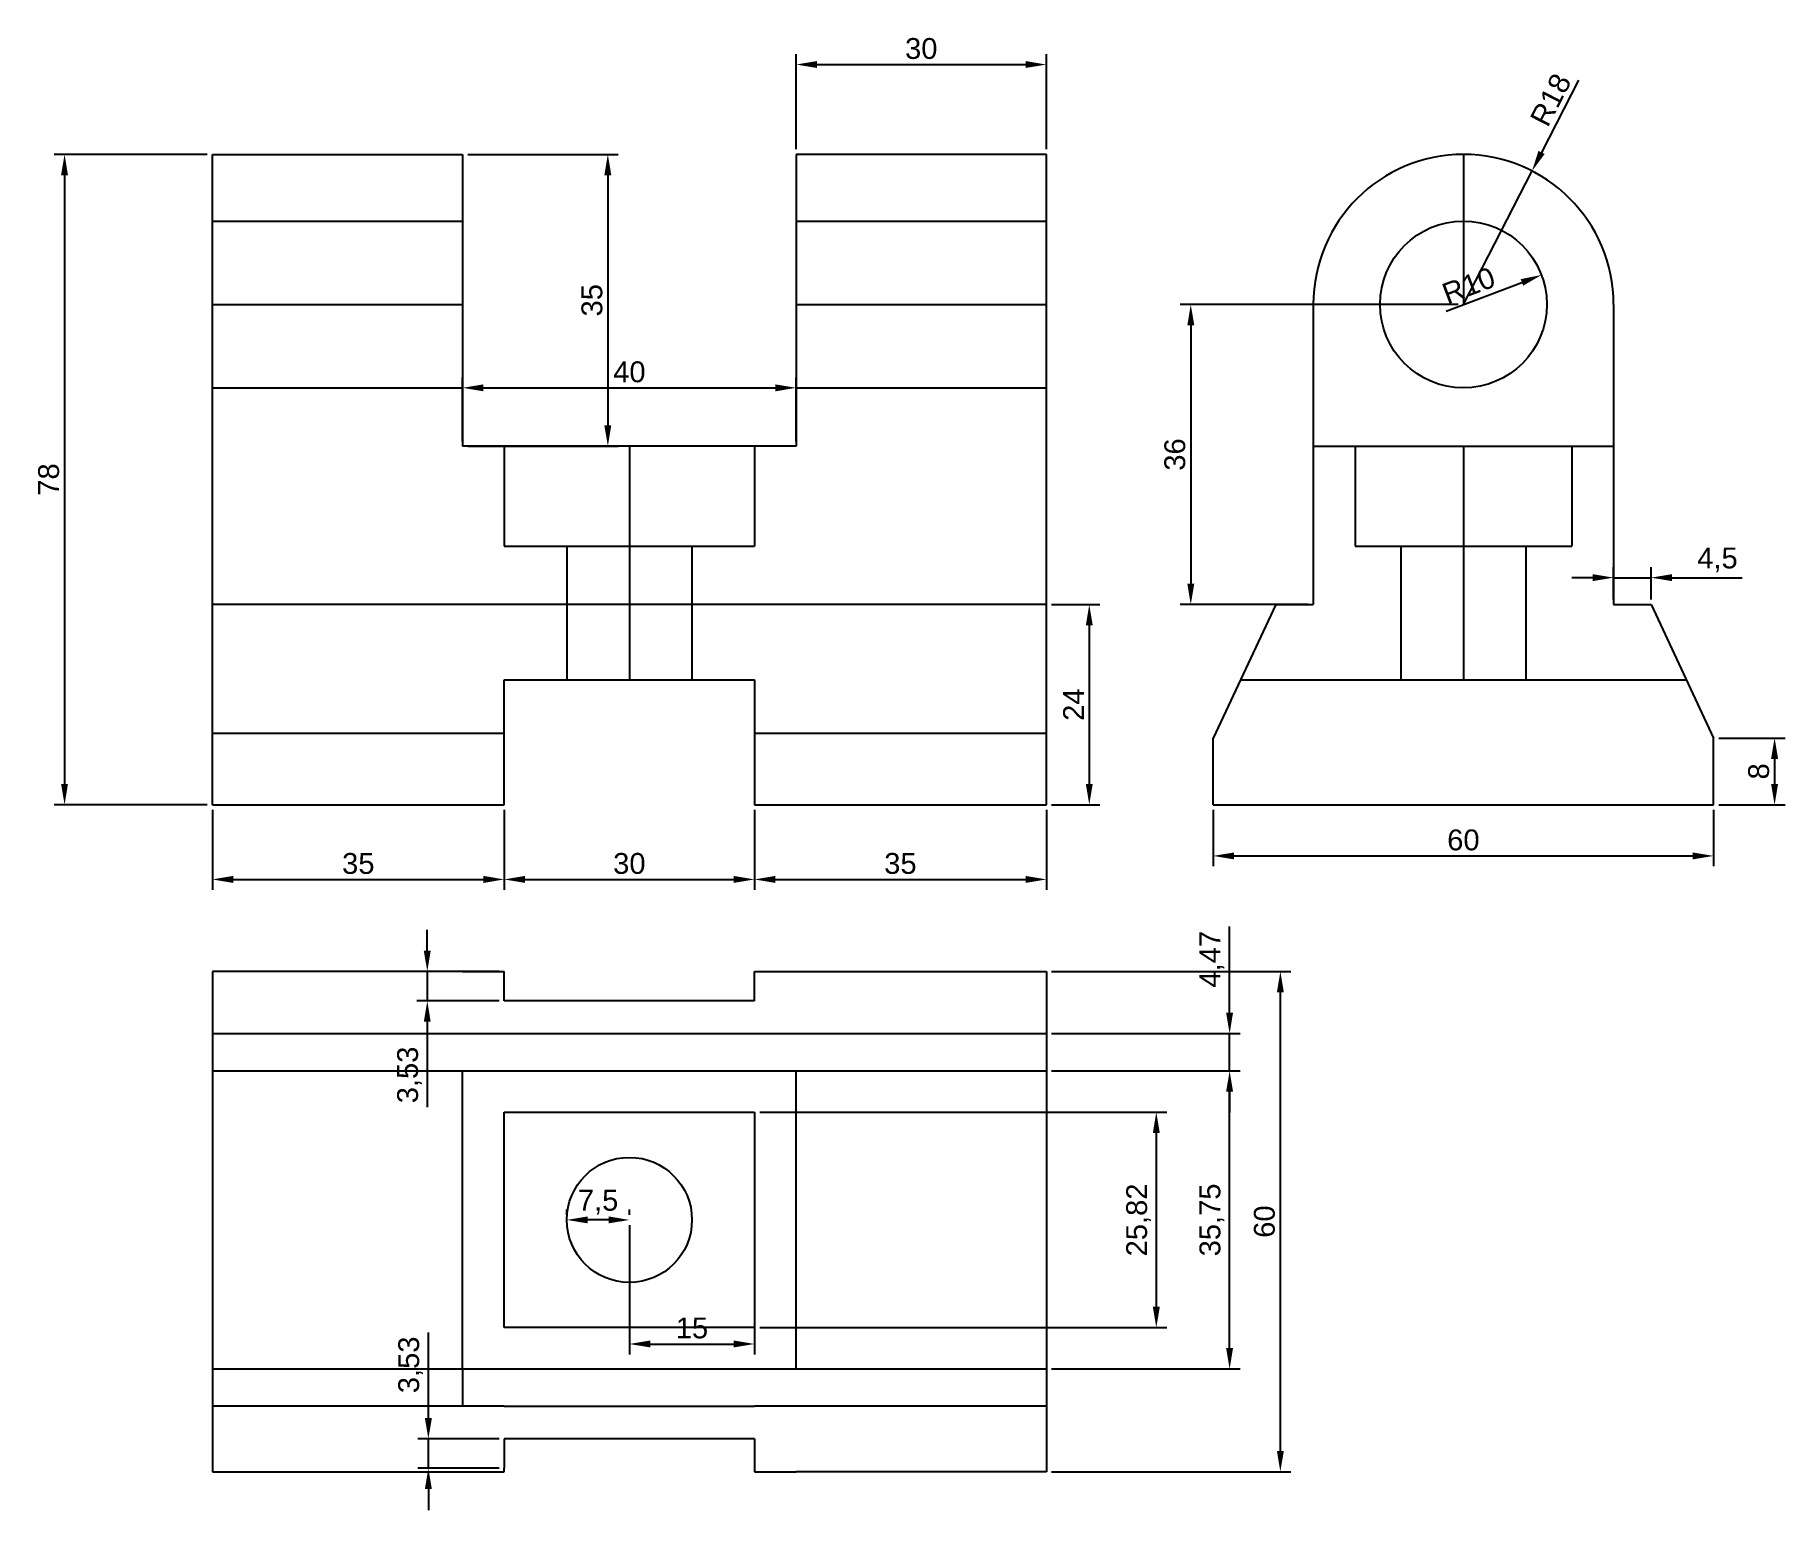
# Model space of a CAD drawing. Header units: millimetres. Extents: x 2061 to 2271, y 2012 to 2189.
import ezdxf

# ---------------------------------------------------------------- set-up
doc = ezdxf.new("R2010")
doc.units = ezdxf.units.MM
doc.layers.add('Cotas', color=5, linetype='Continuous')
doc.styles.get("Standard").update_dxf_attribs({"font": 'arial.ttf'})
doc.dimstyles.new('ISO-25', dxfattribs={"dimtxt": 2.5, "dimasz": 2.5, "dimexe": 1.25, "dimexo": 0.625, "dimtad": 1, "dimtxsty": 'Standard', "dimcen": 2.5, "dimadec": 0, "dimazin": 0, "dimtfac": 1, "dimtmove": 0, "dimatfit": 3, "dimfxl": 1, "dimarcsym": 0})

# ---------------------------------------------------------------- blocks, each defined once
blk = doc.blocks.new('*D18')
at = {"layer": 'Cotas', "color": 0, "lineweight": -2, "transparency": 16777216}
for p, q in [((2081.57, 2175.09), (2063.22, 2175.09)), ((2064.47, 2172.59), (2064.47, 2099.59)), ((2081.57, 2097.09), (2063.22, 2097.09))]:
    blk.add_line(p, q, dxfattribs=at)
at = {"layer": 'Cotas', "color": 0, "transparency": 16777216}
for points in [[(2064.05, 2172.59), (2064.88, 2172.59), (2064.47, 2175.09)], [(2064.05, 2099.59), (2064.88, 2099.59), (2064.47, 2097.09)]]:
    blk.add_solid(points, dxfattribs=at)
at = {"layer": 'Defpoints', "color": 0, "transparency": 16777216}
for p in [(2082.19, 2175.09), (2064.47, 2097.09), (2082.19, 2097.09)]:
    blk.add_point(p, dxfattribs=at)
at = {"layer": 'Cotas', "color": 0, "transparency": 16777216, "insert": (2062.57, 2136.09), "char_height": 2.5, "attachment_point": 5, "rotation": 90}
blk.add_mtext('78', dxfattribs=at)
blk = doc.blocks.new('*D19')
at = {"layer": 'Cotas', "color": 0, "lineweight": -2, "transparency": 16777216}
for p, q in [((2082.19, 2096.46), (2082.19, 2086.88)), ((2117.19, 2096.46), (2117.19, 2086.88)), ((2084.69, 2088.13), (2114.69, 2088.13))]:
    blk.add_line(p, q, dxfattribs=at)
at = {"layer": 'Cotas', "color": 0, "transparency": 16777216}
for points in [[(2084.69, 2088.55), (2084.69, 2087.71), (2082.19, 2088.13)], [(2114.69, 2088.55), (2114.69, 2087.71), (2117.19, 2088.13)]]:
    blk.add_solid(points, dxfattribs=at)
at = {"layer": 'Defpoints', "color": 0, "transparency": 16777216}
for p in [(2082.19, 2097.09), (2117.19, 2097.09), (2117.19, 2088.13)]:
    blk.add_point(p, dxfattribs=at)
at = {"layer": 'Cotas', "color": 0, "transparency": 16777216, "insert": (2099.69, 2090.03), "char_height": 2.5, "attachment_point": 5}
blk.add_mtext('35', dxfattribs=at)
blk = doc.blocks.new('*D20')
at = {"layer": 'Cotas', "color": 0, "lineweight": -2, "transparency": 16777216}
for p, q in [((2147.19, 2096.46), (2147.19, 2086.88)), ((2182.19, 2096.46), (2182.19, 2086.88)), ((2149.69, 2088.13), (2179.69, 2088.13))]:
    blk.add_line(p, q, dxfattribs=at)
at = {"layer": 'Cotas', "color": 0, "transparency": 16777216}
for points in [[(2149.69, 2088.55), (2149.69, 2087.71), (2147.19, 2088.13)], [(2179.69, 2088.55), (2179.69, 2087.71), (2182.19, 2088.13)]]:
    blk.add_solid(points, dxfattribs=at)
at = {"layer": 'Defpoints', "color": 0, "transparency": 16777216}
for p in [(2147.19, 2097.09), (2182.19, 2097.09), (2182.19, 2088.13)]:
    blk.add_point(p, dxfattribs=at)
at = {"layer": 'Cotas', "color": 0, "transparency": 16777216, "insert": (2164.69, 2090.03), "char_height": 2.5, "attachment_point": 5}
blk.add_mtext('35', dxfattribs=at)
blk = doc.blocks.new('*D21')
at = {"layer": 'Cotas', "color": 0, "lineweight": -2, "transparency": 16777216}
for p, q in [((2117.19, 2096.46), (2117.19, 2086.88)), ((2147.19, 2096.46), (2147.19, 2086.88)), ((2119.69, 2088.13), (2144.69, 2088.13))]:
    blk.add_line(p, q, dxfattribs=at)
at = {"layer": 'Cotas', "color": 0, "transparency": 16777216}
for points in [[(2119.69, 2088.55), (2119.69, 2087.71), (2117.19, 2088.13)], [(2144.69, 2088.55), (2144.69, 2087.71), (2147.19, 2088.13)]]:
    blk.add_solid(points, dxfattribs=at)
at = {"layer": 'Defpoints', "color": 0, "transparency": 16777216}
for p in [(2117.19, 2097.09), (2147.19, 2097.09), (2147.19, 2088.13)]:
    blk.add_point(p, dxfattribs=at)
at = {"layer": 'Cotas', "color": 0, "transparency": 16777216, "insert": (2132.19, 2090.03), "char_height": 2.5, "attachment_point": 5}
blk.add_mtext('30', dxfattribs=at)
blk = doc.blocks.new('*D22')
at = {"layer": 'Cotas', "color": 0, "lineweight": -2, "transparency": 16777216}
for p, q in [((2112.82, 2175.09), (2130.86, 2175.09)), ((2129.61, 2172.59), (2129.61, 2142.59)), ((2112.82, 2140.09), (2130.86, 2140.09))]:
    blk.add_line(p, q, dxfattribs=at)
at = {"layer": 'Cotas', "color": 0, "transparency": 16777216}
for points in [[(2129.19, 2172.59), (2130.02, 2172.59), (2129.61, 2175.09)], [(2129.19, 2142.59), (2130.02, 2142.59), (2129.61, 2140.09)]]:
    blk.add_solid(points, dxfattribs=at)
at = {"layer": 'Defpoints', "color": 0, "transparency": 16777216}
for p in [(2112.19, 2175.09), (2112.19, 2140.09), (2129.61, 2140.09)]:
    blk.add_point(p, dxfattribs=at)
at = {"layer": 'Cotas', "color": 0, "transparency": 16777216, "insert": (2127.71, 2157.59), "char_height": 2.5, "attachment_point": 5, "rotation": 90}
blk.add_mtext('35', dxfattribs=at)
blk = doc.blocks.new('*D23')
at = {"layer": 'Cotas', "color": 0, "lineweight": -2, "transparency": 16777216}
for p, q in [((2182.82, 2121.09), (2188.58, 2121.09)), ((2187.33, 2118.59), (2187.33, 2099.59)), ((2182.82, 2097.09), (2188.58, 2097.09))]:
    blk.add_line(p, q, dxfattribs=at)
at = {"layer": 'Cotas', "color": 0, "transparency": 16777216}
for points in [[(2186.92, 2118.59), (2187.75, 2118.59), (2187.33, 2121.09)], [(2186.92, 2099.59), (2187.75, 2099.59), (2187.33, 2097.09)]]:
    blk.add_solid(points, dxfattribs=at)
at = {"layer": 'Defpoints', "color": 0, "transparency": 16777216}
for p in [(2182.19, 2121.09), (2182.19, 2097.09), (2187.33, 2097.09)]:
    blk.add_point(p, dxfattribs=at)
at = {"layer": 'Cotas', "color": 0, "transparency": 16777216, "insert": (2185.45, 2109.09), "char_height": 2.5, "attachment_point": 5, "rotation": 90}
blk.add_mtext('24', dxfattribs=at)
blk = doc.blocks.new('*D24')
at = {"layer": 'Cotas', "color": 0, "lineweight": -2, "transparency": 16777216}
for p, q in [((2112.19, 2140.71), (2112.19, 2148.34)), ((2114.69, 2147.09), (2149.69, 2147.09)), ((2152.19, 2140.71), (2152.19, 2148.34))]:
    blk.add_line(p, q, dxfattribs=at)
at = {"layer": 'Cotas', "color": 0, "transparency": 16777216}
for points in [[(2114.69, 2147.5), (2114.69, 2146.67), (2112.19, 2147.09)], [(2149.69, 2147.5), (2149.69, 2146.67), (2152.19, 2147.09)]]:
    blk.add_solid(points, dxfattribs=at)
at = {"layer": 'Defpoints', "color": 0, "transparency": 16777216}
for p in [(2152.19, 2147.09), (2112.19, 2140.09), (2152.19, 2140.09)]:
    blk.add_point(p, dxfattribs=at)
at = {"layer": 'Cotas', "color": 0, "transparency": 16777216, "insert": (2132.19, 2148.99), "char_height": 2.5, "attachment_point": 5}
blk.add_mtext('40', dxfattribs=at)
blk = doc.blocks.new('*D25')
at = {"layer": 'Cotas', "color": 0, "lineweight": -2, "transparency": 16777216}
for p, q in [((2152.19, 2175.71), (2152.19, 2187.11)), ((2182.19, 2175.71), (2182.19, 2187.11)), ((2154.69, 2185.86), (2179.69, 2185.86))]:
    blk.add_line(p, q, dxfattribs=at)
at = {"layer": 'Cotas', "color": 0, "transparency": 16777216}
for points in [[(2154.69, 2186.28), (2154.69, 2185.45), (2152.19, 2185.86)], [(2179.69, 2186.28), (2179.69, 2185.45), (2182.19, 2185.86)]]:
    blk.add_solid(points, dxfattribs=at)
at = {"layer": 'Defpoints', "color": 0, "transparency": 16777216}
for p in [(2182.19, 2185.86), (2152.19, 2175.09), (2182.19, 2175.09)]:
    blk.add_point(p, dxfattribs=at)
at = {"layer": 'Cotas', "color": 0, "transparency": 16777216, "insert": (2167.19, 2187.77), "char_height": 2.5, "attachment_point": 5}
blk.add_mtext('30', dxfattribs=at)
blk = doc.blocks.new('*D26')
at = {"layer": 'Cotas', "color": 0, "lineweight": -2, "transparency": 16777216}
for p, q in [((2202.19, 2096.46), (2202.19, 2089.7)), ((2262.19, 2096.46), (2262.19, 2089.7)), ((2204.69, 2090.95), (2259.69, 2090.95))]:
    blk.add_line(p, q, dxfattribs=at)
at = {"layer": 'Cotas', "color": 0, "transparency": 16777216}
for points in [[(2204.69, 2091.36), (2204.69, 2090.53), (2202.19, 2090.95)], [(2259.69, 2091.36), (2259.69, 2090.53), (2262.19, 2090.95)]]:
    blk.add_solid(points, dxfattribs=at)
at = {"layer": 'Defpoints', "color": 0, "transparency": 16777216}
for p in [(2202.19, 2097.09), (2262.19, 2097.09), (2262.19, 2090.95)]:
    blk.add_point(p, dxfattribs=at)
at = {"layer": 'Cotas', "color": 0, "transparency": 16777216, "insert": (2232.19, 2092.85), "char_height": 2.5, "attachment_point": 5}
blk.add_mtext('60', dxfattribs=at)
blk = doc.blocks.new('*D27')
at = {"layer": 'Cotas', "color": 0, "lineweight": -2, "transparency": 16777216}
for p, q in [((2262.82, 2105.09), (2270.75, 2105.09)), ((2269.5, 2102.59), (2269.5, 2099.59)), ((2262.82, 2097.09), (2270.75, 2097.09))]:
    blk.add_line(p, q, dxfattribs=at)
at = {"layer": 'Cotas', "color": 0, "transparency": 16777216}
for points in [[(2269.08, 2102.59), (2269.92, 2102.59), (2269.5, 2105.09)], [(2269.08, 2099.59), (2269.92, 2099.59), (2269.5, 2097.09)]]:
    blk.add_solid(points, dxfattribs=at)
at = {"layer": 'Defpoints', "color": 0, "transparency": 16777216}
for p in [(2262.19, 2105.09), (2262.19, 2097.09), (2269.5, 2097.09)]:
    blk.add_point(p, dxfattribs=at)
at = {"layer": 'Cotas', "color": 0, "transparency": 16777216, "insert": (2267.6, 2101.09), "char_height": 2.5, "attachment_point": 5, "rotation": 90}
blk.add_mtext('8', dxfattribs=at)
blk = doc.blocks.new('*D28')
at = {"layer": 'Cotas', "color": 0, "lineweight": -2, "transparency": 16777216}
for p, q in [((2250.19, 2121.71), (2250.19, 2125.57)), ((2254.69, 2121.71), (2254.69, 2125.57)), ((2247.69, 2124.32), (2245.19, 2124.32)), ((2250.19, 2124.32), (2254.69, 2124.32)), ((2257.19, 2124.32), (2265.61, 2124.32))]:
    blk.add_line(p, q, dxfattribs=at)
at = {"layer": 'Cotas', "color": 0, "transparency": 16777216}
for points in [[(2247.69, 2124.74), (2247.69, 2123.91), (2250.19, 2124.32)], [(2257.19, 2124.74), (2257.19, 2123.91), (2254.69, 2124.32)]]:
    blk.add_solid(points, dxfattribs=at)
at = {"layer": 'Defpoints', "color": 0, "transparency": 16777216}
for p in [(2254.69, 2124.32), (2250.19, 2121.09), (2254.69, 2121.09)]:
    blk.add_point(p, dxfattribs=at)
at = {"layer": 'Cotas', "color": 0, "transparency": 16777216, "insert": (2262.65, 2126.45), "char_height": 2.5, "attachment_point": 5}
blk.add_mtext('4,5', dxfattribs=at)
blk = doc.blocks.new('*D29')
at = {"layer": 'Cotas', "color": 0, "lineweight": -2, "transparency": 16777216}
for p, q in [((2231.57, 2157.09), (2198.25, 2157.09)), ((2199.5, 2154.59), (2199.5, 2123.59)), ((2213.57, 2121.09), (2198.25, 2121.09))]:
    blk.add_line(p, q, dxfattribs=at)
at = {"layer": 'Cotas', "color": 0, "transparency": 16777216}
for points in [[(2199.09, 2154.59), (2199.92, 2154.59), (2199.5, 2157.09)], [(2199.09, 2123.59), (2199.92, 2123.59), (2199.5, 2121.09)]]:
    blk.add_solid(points, dxfattribs=at)
at = {"layer": 'Defpoints', "color": 0, "transparency": 16777216}
for p in [(2232.19, 2157.09), (2199.5, 2121.09), (2214.19, 2121.09)]:
    blk.add_point(p, dxfattribs=at)
at = {"layer": 'Cotas', "color": 0, "transparency": 16777216, "insert": (2197.6, 2139.09), "char_height": 2.5, "attachment_point": 5, "rotation": 90}
blk.add_mtext('36', dxfattribs=at)
blk = doc.blocks.new('*D30')
at = {"layer": 'Cotas', "color": 0, "lineweight": -2, "transparency": 16777216}
for p, q in [((2147.82, 2060.2), (2196.62, 2060.2)), ((2195.37, 2057.7), (2195.37, 2036.88)), ((2147.82, 2034.38), (2196.62, 2034.38))]:
    blk.add_line(p, q, dxfattribs=at)
at = {"layer": 'Cotas', "color": 0, "transparency": 16777216}
for points in [[(2194.95, 2057.7), (2195.79, 2057.7), (2195.37, 2060.2)], [(2194.95, 2036.88), (2195.79, 2036.88), (2195.37, 2034.38)]]:
    blk.add_solid(points, dxfattribs=at)
at = {"layer": 'Defpoints', "color": 0, "transparency": 16777216}
for p in [(2147.19, 2060.2), (2147.19, 2034.38), (2195.37, 2034.38)]:
    blk.add_point(p, dxfattribs=at)
at = {"layer": 'Cotas', "color": 0, "transparency": 16777216, "insert": (2193.24, 2047.29), "char_height": 2.5, "attachment_point": 5, "rotation": 90}
blk.add_mtext('25,82', dxfattribs=at)
blk = doc.blocks.new('*D31')
at = {"layer": 'Cotas', "color": 0, "lineweight": -2, "transparency": 16777216}
for p, q in [((2182.82, 2065.17), (2205.41, 2065.17)), ((2204.16, 2031.92), (2204.16, 2062.67)), ((2182.82, 2029.42), (2205.41, 2029.42))]:
    blk.add_line(p, q, dxfattribs=at)
at = {"layer": 'Cotas', "color": 0, "transparency": 16777216}
for points in [[(2203.74, 2062.67), (2204.57, 2062.67), (2204.16, 2065.17)], [(2203.74, 2031.92), (2204.57, 2031.92), (2204.16, 2029.42)]]:
    blk.add_solid(points, dxfattribs=at)
at = {"layer": 'Defpoints', "color": 0, "transparency": 16777216}
for p in [(2182.19, 2065.17), (2204.16, 2065.17), (2182.19, 2029.42)]:
    blk.add_point(p, dxfattribs=at)
at = {"layer": 'Cotas', "color": 0, "transparency": 16777216, "insert": (2202.03, 2047.29), "char_height": 2.5, "attachment_point": 5, "rotation": 90}
blk.add_mtext('35,75', dxfattribs=at)
blk = doc.blocks.new('*D32')
at = {"layer": 'Cotas', "color": 0, "lineweight": -2, "transparency": 16777216}
for p, q in [((2182.82, 2077.09), (2211.49, 2077.09)), ((2210.24, 2074.59), (2210.24, 2019.59)), ((2182.82, 2017.09), (2211.49, 2017.09))]:
    blk.add_line(p, q, dxfattribs=at)
at = {"layer": 'Cotas', "color": 0, "transparency": 16777216}
for points in [[(2209.83, 2074.59), (2210.66, 2074.59), (2210.24, 2077.09)], [(2209.83, 2019.59), (2210.66, 2019.59), (2210.24, 2017.09)]]:
    blk.add_solid(points, dxfattribs=at)
at = {"layer": 'Defpoints', "color": 0, "transparency": 16777216}
for p in [(2182.19, 2077.09), (2182.19, 2017.09), (2210.24, 2017.09)]:
    blk.add_point(p, dxfattribs=at)
at = {"layer": 'Cotas', "color": 0, "transparency": 16777216, "insert": (2208.34, 2047.09), "char_height": 2.5, "attachment_point": 5, "rotation": 90}
blk.add_mtext('60', dxfattribs=at)
blk = doc.blocks.new('*D33')
at = {"layer": 'Cotas', "color": 0, "lineweight": -2, "transparency": 16777216}
for p, q in [((2204.16, 2072.14), (2204.16, 2082.48)), ((2182.82, 2069.64), (2205.41, 2069.64)), ((2204.16, 2065.17), (2204.16, 2069.64)), ((2182.82, 2065.17), (2205.41, 2065.17)), ((2204.16, 2062.67), (2204.16, 2060.17))]:
    blk.add_line(p, q, dxfattribs=at)
at = {"layer": 'Cotas', "color": 0, "transparency": 16777216}
for points in [[(2203.74, 2072.14), (2204.57, 2072.14), (2204.16, 2069.64)], [(2203.74, 2062.67), (2204.57, 2062.67), (2204.16, 2065.17)]]:
    blk.add_solid(points, dxfattribs=at)
at = {"layer": 'Defpoints', "color": 0, "transparency": 16777216}
for p in [(2182.19, 2069.64), (2204.16, 2069.64), (2182.19, 2065.17)]:
    blk.add_point(p, dxfattribs=at)
at = {"layer": 'Cotas', "color": 0, "transparency": 16777216, "insert": (2202.03, 2078.56), "char_height": 2.5, "attachment_point": 5, "rotation": 90}
blk.add_mtext('4,47', dxfattribs=at)
blk = doc.blocks.new('*D35')
at = {"layer": 'Cotas', "color": 0, "lineweight": -2, "transparency": 16777216}
for p, q in [((2108.09, 2023.53), (2108.09, 2033.78)), ((2116.57, 2021.03), (2106.84, 2021.03)), ((2108.09, 2017.5), (2108.09, 2021.03)), ((2116.57, 2017.5), (2106.84, 2017.5)), ((2108.09, 2015), (2108.09, 2012.5))]:
    blk.add_line(p, q, dxfattribs=at)
at = {"layer": 'Cotas', "color": 0, "transparency": 16777216}
for points in [[(2107.67, 2023.53), (2108.51, 2023.53), (2108.09, 2021.03)], [(2107.67, 2015), (2108.51, 2015), (2108.09, 2017.5)]]:
    blk.add_solid(points, dxfattribs=at)
at = {"layer": 'Defpoints', "color": 0, "transparency": 16777216}
for p in [(2108.09, 2021.03), (2117.19, 2021.03), (2117.19, 2017.5)]:
    blk.add_point(p, dxfattribs=at)
at = {"layer": 'Cotas', "color": 0, "transparency": 16777216, "insert": (2105.96, 2029.91), "char_height": 2.5, "attachment_point": 5, "rotation": 90}
blk.add_mtext('3,53', dxfattribs=at)
blk = doc.blocks.new('*D36')
at = {"layer": 'Cotas', "color": 0, "lineweight": -2, "transparency": 16777216}
for p, q in [((2107.96, 2079.59), (2107.96, 2082.09)), ((2116.57, 2077.09), (2106.71, 2077.09)), ((2107.96, 2077.09), (2107.96, 2073.55)), ((2116.57, 2073.55), (2106.71, 2073.55)), ((2107.96, 2071.05), (2107.96, 2060.81))]:
    blk.add_line(p, q, dxfattribs=at)
at = {"layer": 'Cotas', "color": 0, "transparency": 16777216}
for points in [[(2107.54, 2079.59), (2108.37, 2079.59), (2107.96, 2077.09)], [(2107.54, 2071.05), (2108.37, 2071.05), (2107.96, 2073.55)]]:
    blk.add_solid(points, dxfattribs=at)
at = {"layer": 'Defpoints', "color": 0, "transparency": 16777216}
for p in [(2117.19, 2077.09), (2107.96, 2073.55), (2117.19, 2073.55)]:
    blk.add_point(p, dxfattribs=at)
at = {"layer": 'Cotas', "color": 0, "transparency": 16777216, "insert": (2105.83, 2064.68), "char_height": 2.5, "attachment_point": 5, "rotation": 90}
blk.add_mtext('3,53', dxfattribs=at)
blk = doc.blocks.new('*D37')
at = {"layer": 'Cotas', "color": 0, "lineweight": -2, "transparency": 16777216}
for p, q in [((2132.19, 2046.67), (2132.19, 2031.16)), ((2147.19, 2046.67), (2147.19, 2031.16)), ((2134.69, 2032.41), (2144.69, 2032.41))]:
    blk.add_line(p, q, dxfattribs=at)
at = {"layer": 'Cotas', "color": 0, "transparency": 16777216}
for points in [[(2134.69, 2032.83), (2134.69, 2032), (2132.19, 2032.41)], [(2144.69, 2032.83), (2144.69, 2032), (2147.19, 2032.41)]]:
    blk.add_solid(points, dxfattribs=at)
at = {"layer": 'Defpoints', "color": 0, "transparency": 16777216}
for p in [(2132.19, 2047.29), (2147.19, 2047.29), (2147.19, 2032.41)]:
    blk.add_point(p, dxfattribs=at)
at = {"layer": 'Cotas', "color": 0, "transparency": 16777216, "insert": (2139.69, 2034.32), "char_height": 2.5, "attachment_point": 5}
blk.add_mtext('15', dxfattribs=at)
blk = doc.blocks.new('*D38')
at = {"layer": 'Cotas', "color": 0, "lineweight": -2, "transparency": 16777216}
for p, q in [((2124.69, 2047.92), (2124.69, 2048.54)), ((2132.19, 2047.92), (2132.19, 2048.54)), ((2129.69, 2047.29), (2127.19, 2047.29))]:
    blk.add_line(p, q, dxfattribs=at)
at = {"layer": 'Cotas', "color": 0, "transparency": 16777216}
for points in [[(2127.19, 2047.71), (2127.19, 2046.88), (2124.69, 2047.29)], [(2129.69, 2047.71), (2129.69, 2046.88), (2132.19, 2047.29)]]:
    blk.add_solid(points, dxfattribs=at)
at = {"layer": 'Defpoints', "color": 0, "transparency": 16777216}
for p in [(2124.69, 2047.29), (2124.69, 2047.29), (2132.19, 2047.29)]:
    blk.add_point(p, dxfattribs=at)
at = {"layer": 'Cotas', "color": 0, "transparency": 16777216, "insert": (2128.44, 2049.42), "char_height": 2.5, "attachment_point": 5}
blk.add_mtext('7,5', dxfattribs=at)
blk = doc.blocks.new('*D39')
at = {"layer": 'Cotas', "color": 0, "lineweight": -2, "transparency": 16777216}
blk.add_line((2230.12, 2156.3), (2239.21, 2159.73), dxfattribs=at)
at = {"layer": 'Cotas', "color": 0, "transparency": 16777216}
blk.add_solid([(2239.06, 2160.12), (2239.36, 2159.34), (2241.55, 2160.62)], dxfattribs=at)
at = {"layer": 'Defpoints', "color": 0, "transparency": 16777216}
for p in [(2241.55, 2160.62), (2232.19, 2157.09)]:
    blk.add_point(p, dxfattribs=at)
at = {"layer": 'Cotas', "color": 0, "transparency": 16777216, "insert": (2232.82, 2159.36), "char_height": 2.5, "attachment_point": 5, "rotation": 20.6664}
blk.add_mtext('R10', dxfattribs=at)
blk = doc.blocks.new('*D40')
at = {"layer": 'Cotas', "color": 0, "lineweight": -2, "transparency": 16777216}
for p, q in [((2246, 2183.98), (2241.56, 2175.32)), ((2232.19, 2157.09), (2240.42, 2173.1))]:
    blk.add_line(p, q, dxfattribs=at)
at = {"layer": 'Cotas', "color": 0, "transparency": 16777216}
blk.add_solid([(2241.19, 2175.51), (2241.93, 2175.13), (2240.42, 2173.1)], dxfattribs=at)
at = {"layer": 'Defpoints', "color": 0, "transparency": 16777216}
for p in [(2240.42, 2173.1), (2232.19, 2157.09)]:
    blk.add_point(p, dxfattribs=at)
at = {"layer": 'Cotas', "color": 0, "transparency": 16777216, "insert": (2242.66, 2181.63), "char_height": 2.5, "attachment_point": 5, "rotation": 62.8176}
blk.add_mtext('R18', dxfattribs=at)

msp = doc.modelspace()

# ---------------------------------------------------------------- linework, layer by layer
for p, q in [((2082.193, 2097.086), (2082.193, 2175.086)), ((2082.193, 2175.086), (2112.193, 2175.086)), ((2112.193, 2175.086), (2112.193, 2140.086)), ((2182.193, 2175.086), (2152.193, 2175.086)), ((2152.193, 2175.086), (2152.193, 2140.086)), ((2182.193, 2097.086), (2182.193, 2175.086)), ((2232.193, 2175.086), (2232.193, 2157.086)), ((2082.193, 2167.086), (2112.193, 2167.086)), ((2152.193, 2167.086), (2182.193, 2167.086)), ((2082.193, 2157.086), (2112.193, 2157.086)), ((2152.193, 2157.086), (2182.193, 2157.086)), ((2214.193, 2157.086), (2214.193, 2121.086)), ((2250.193, 2157.086), (2250.193, 2121.086)), ((2082.193, 2147.086), (2112.193, 2147.086)), ((2152.193, 2147.086), (2182.193, 2147.086)), ((2152.193, 2140.086), (2112.193, 2140.086)), ((2182.193, 2121.086), (2082.193, 2121.086)), ((2209.693, 2121.086), (2202.193, 2105.086)), ((2209.693, 2121.086), (2214.193, 2121.086)), ((2250.193, 2121.086), (2254.693, 2121.086)), ((2254.693, 2121.086), (2262.193, 2105.086)), ((2117.193, 2097.086), (2117.193, 2112.086)), ((2117.193, 2112.086), (2147.193, 2112.086)), ((2147.193, 2112.086), (2147.193, 2097.086)), ((2205.474, 2112.086), (2258.911, 2112.086)), ((2117.193, 2105.629), (2082.193, 2105.629)), ((2182.193, 2105.629), (2147.193, 2105.629)), ((2202.193, 2097.086), (2202.193, 2105.086)), ((2262.193, 2097.086), (2262.193, 2105.086)), ((2082.193, 2097.086), (2117.193, 2097.086)), ((2147.193, 2097.086), (2182.193, 2097.086)), ((2202.193, 2097.086), (2262.193, 2097.086)), ((2112.193, 2077.086), (2082.193, 2077.086)), ((2082.193, 2077.086), (2082.193, 2017.086)), ((2112.193, 2077.086), (2117.193, 2077.086)), ((2117.193, 2073.551), (2117.193, 2077.086)), ((2147.193, 2077.086), (2152.193, 2077.086)), ((2147.193, 2073.551), (2147.193, 2077.086)), ((2152.193, 2077.086), (2182.193, 2077.086)), ((2182.193, 2077.086), (2182.193, 2017.086)), ((2147.193, 2073.551), (2117.193, 2073.551)), ((2082.193, 2069.638), (2182.193, 2069.638)), ((2082.193, 2065.169), (2182.193, 2065.169)), ((2112.193, 2029.417), (2112.193, 2065.169)), ((2152.193, 2029.417), (2152.193, 2065.169)), ((2117.193, 2060.203), (2147.193, 2060.203)), ((2117.193, 2034.383), (2117.193, 2060.203)), ((2147.193, 2060.203), (2147.193, 2034.383)), ((2147.193, 2034.383), (2117.193, 2034.383)), ((2082.193, 2029.417), (2182.193, 2029.417)), ((2112.193, 2029.417), (2112.193, 2024.948)), ((2117.193, 2024.948), (2082.193, 2024.948)), ((2117.193, 2024.948), (2147.193, 2024.948)), ((2182.193, 2024.948), (2147.193, 2024.948)), ((2147.193, 2021.034), (2117.193, 2021.034)), ((2117.193, 2021.034), (2117.193, 2017.5)), ((2147.193, 2021.034), (2147.193, 2017.5)), ((2082.193, 2017.086), (2112.193, 2017.086)), ((2112.193, 2017.086), (2117.193, 2017.086)), ((2117.193, 2017.086), (2117.193, 2017.5)), ((2147.193, 2017.5), (2147.193, 2017.086)), ((2147.193, 2017.086), (2152.193, 2017.086)), ((2182.193, 2017.086), (2152.193, 2017.086))]:
    msp.add_line(p, q)
at = {"ltscale": 0.4}
for p, q in [((2117.193, 2140.086), (2117.193, 2128.086)), ((2132.193, 2140.086), (2132.193, 2128.086)), ((2147.193, 2140.086), (2147.193, 2128.086)), ((2214.193, 2140.086), (2250.193, 2140.086)), ((2219.193, 2140.086), (2219.193, 2128.086)), ((2232.193, 2140.086), (2232.193, 2128.086)), ((2245.193, 2140.086), (2245.193, 2128.086)), ((2117.193, 2128.086), (2147.193, 2128.086)), ((2124.693, 2128.086), (2124.693, 2112.086)), ((2132.193, 2128.086), (2132.193, 2112.086)), ((2139.693, 2128.086), (2139.693, 2112.086)), ((2219.193, 2128.086), (2245.193, 2128.086)), ((2224.693, 2128.086), (2224.693, 2112.086)), ((2232.193, 2128.086), (2232.193, 2112.086)), ((2239.693, 2128.086), (2239.693, 2112.086))]:
    msp.add_line(p, q, dxfattribs=at)
for centre, radius in [((2232.193, 2157.086), 10), ((2132.193, 2047.293), 7.5)]:
    msp.add_circle(centre, radius)
msp.add_arc((2232.193, 2157.086), 18, 0, 180)

# ---------------------------------------------------------------- dimensions: what is measured, and where the dimension line sits
at = {"layer": 'Cotas'}
for base, p1, p2, picture, middle in [((2182.193, 2185.863), (2152.193, 2175.086), (2182.193, 2175.086), '*D25', (2167.193, 2187.765)), ((2152.193, 2147.086), (2112.193, 2140.086), (2152.193, 2140.086), '*D24', (2132.193, 2148.987)), ((2254.693, 2124.325), (2250.193, 2121.086), (2254.693, 2121.086), '*D28', (2262.653, 2126.447)), ((2117.193, 2088.13), (2082.193, 2097.086), (2117.193, 2097.086), '*D19', (2099.693, 2090.032)), ((2147.193, 2088.13), (2117.193, 2097.086), (2147.193, 2097.086), '*D21', (2132.193, 2090.032)), ((2182.193, 2088.13), (2147.193, 2097.086), (2182.193, 2097.086), '*D20', (2164.693, 2090.032)), ((2262.193, 2090.948), (2202.193, 2097.086), (2262.193, 2097.086), '*D26', (2232.193, 2092.849)), ((2124.693, 2047.293), (2132.193, 2047.293), (2124.693, 2047.293), '*D38', (2128.443, 2049.415)), ((2147.193, 2032.414), (2132.193, 2047.293), (2147.193, 2047.293), '*D37', (2139.693, 2034.315))]:
    dim = msp.add_linear_dim(base=base, p1=p1, p2=p2, dimstyle='ISO-25', dxfattribs=at)
    dim.commit()
    dim.dimension.update_dxf_attribs({"geometry": picture, "text_midpoint": middle})
dim = msp.add_radius_dim(center=(2232.193, 2157.086), mpoint=(2240.416, 2173.098), dimstyle='ISO-25', dxfattribs=at)
dim.commit()
dim.dimension.update_dxf_attribs({"geometry": '*D40', "text_midpoint": (2242.659, 2181.63)})
for base, p1, p2, picture, middle in [((2064.467, 2097.086), (2082.193, 2175.086), (2082.193, 2097.086), '*D18', (2062.566, 2136.086)), ((2129.608, 2140.086), (2112.193, 2175.086), (2112.193, 2140.086), '*D22', (2127.706, 2157.586)), ((2199.504, 2121.086), (2232.193, 2157.086), (2214.193, 2121.086), '*D29', (2197.601, 2139.086)), ((2187.334, 2097.086), (2182.193, 2121.086), (2182.193, 2097.086), '*D23', (2185.454, 2109.086)), ((2269.499, 2097.086), (2262.193, 2105.086), (2262.193, 2097.086), '*D27', (2267.598, 2101.086)), ((2107.957, 2073.5513), (2117.1927, 2077.0859), (2117.1927, 2073.5513), '*D36', (2105.8296, 2064.6802)), ((2204.157, 2069.638), (2182.193, 2065.169), (2182.193, 2069.638), '*D33', (2202.035, 2078.56)), ((2210.244, 2017.086), (2182.193, 2077.086), (2182.193, 2017.086), '*D32', (2208.343, 2047.086)), ((2204.157, 2065.169), (2182.193, 2029.417), (2182.193, 2065.169), '*D31', (2202.03, 2047.293)), ((2195.371, 2034.383), (2147.193, 2060.203), (2147.193, 2034.383), '*D30', (2193.243, 2047.293)), ((2108.09, 2021.034), (2117.193, 2017.5), (2117.193, 2021.034), '*D35', (2105.963, 2029.906))]:
    dim = msp.add_linear_dim(base=base, p1=p1, p2=p2, angle=90, dimstyle='ISO-25', dxfattribs=at)
    dim.commit()
    dim.dimension.update_dxf_attribs({"geometry": picture, "text_midpoint": middle})
dim = msp.add_radius_dim(center=(2232.193, 2157.086), mpoint=(2241.549, 2160.615), dimstyle='ISO-25', dxfattribs=at)
dim.commit()
dim.dimension.update_dxf_attribs({"geometry": '*D39', "text_midpoint": (2233.496, 2157.577), "dimtype": 164})

doc.saveas('drawing.dxf')
